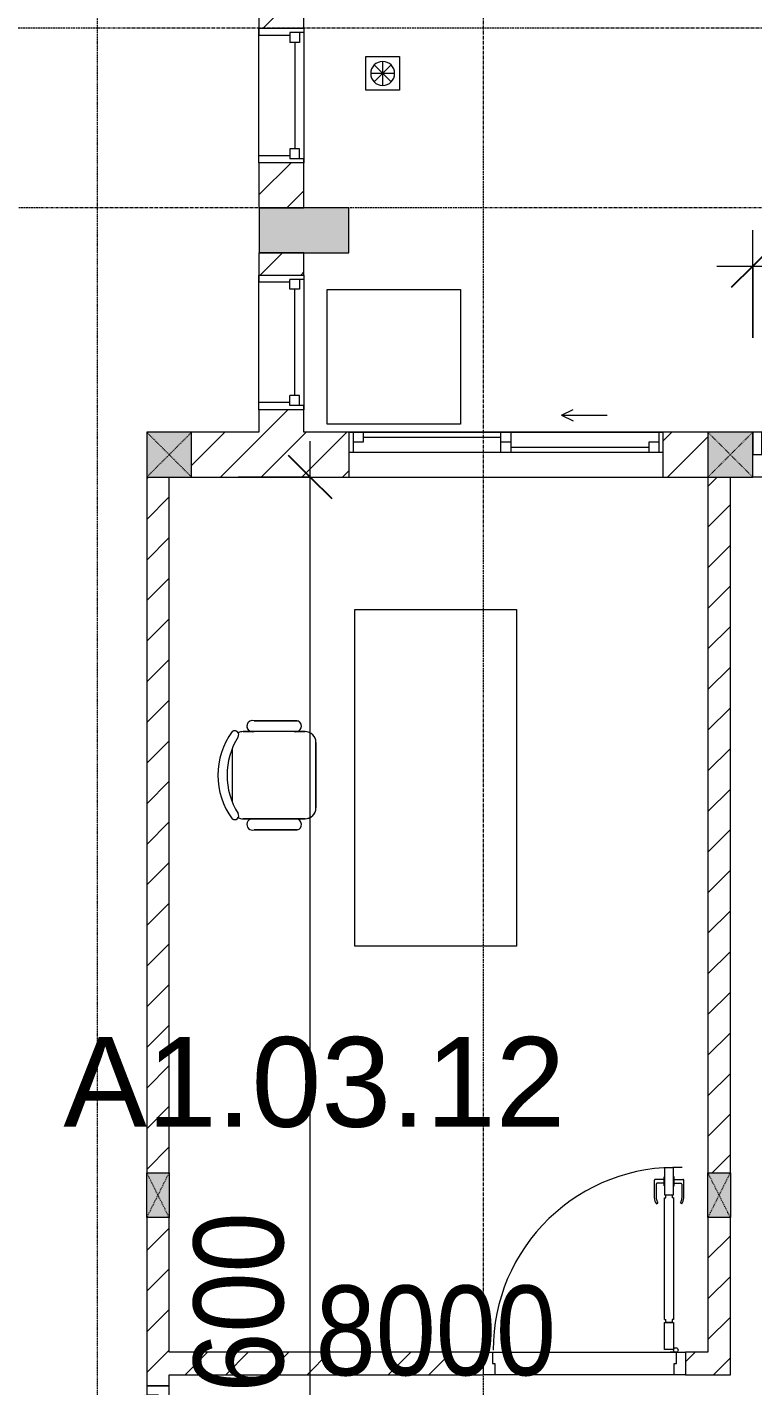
# Model space of a CAD drawing. Header units: millimetres. Extents: x 1591 to 240306, y -15958 to 82755.
# Drawn here: x 57821 to 61054, y 39287 to 45342 of the extents above; entities that cross this region are included whole.
import ezdxf

# ---------------------------------------------------------------- set-up
doc = ezdxf.new("R2010")
doc.units = ezdxf.units.MM
for name, pattern in [('Dash', [6, 3, -3]), ('Dash Dot 3_16_', [7.9375, 4.7625, -1.5875, 0, -1.5875]), ('Grid Line', [22.225, 12.7, -3.175, 3.175, -3.175])]:
    doc.linetypes.add(name, pattern=pattern)
for name, color, linetype, lineweight in [('0-1', 7, 'Continuous', 5), ('A-ANNO-DIMS', 211, 'Continuous', 9), ('A-ANNO-DIMS-160', 211, 'Continuous', 9), ('A-AREA-IDEN', 2, 'Continuous', 9), ('A-DETL-GENF-1', 9, 'Continuous', 9), ('A-DOOR', 31, 'Continuous', 9), ('A-DOOR-1', 254, 'Continuous', 9), ('A-DOOR-2', 9, 'Continuous', 9), ('A-DOOR-FRAM', 31, 'Continuous', 9), ('A-DOOR-HDLN', 31, 'Dash', 9), ('A-FLOR-2', 9, 'Continuous', 9), ('A-FLOR-HRAL', 11, 'Continuous', 9), ('A-GLAZ', 151, 'Continuous', 9), ('A-WALL', 113, 'Continuous', 9), ('A-WALL-1', 253, 'Continuous', 18), ('A-WALL-2', 9, 'Continuous', 9), ('A-WALL-3', 113, 'Continuous', 18), ('A-WALL-PATT-1', 10, 'Continuous', 9), ('A-WALL-PATT-2', 111, 'Continuous', 9), ('G-ANNO-SYMB-1', 111, 'Dash Dot 3_16_', 18), ('G-IMPT-1', 254, 'Continuous', 9), ('G-IMPT-3', 8, 'Continuous', 9), ('I-FURN', 30, 'Continuous', 9), ('I-FURN-1', 254, 'Continuous', 9), ('M-EQPM', 50, 'Continuous', 9), ('S-COLS', 52, 'Continuous', 9), ('S-COLS-1', 52, 'Continuous', 5), ('S-COLS-2', 7, 'Continuous', 18), ('S-COLS-3', 254, 'Continuous', 9), ('S-COLS-4', 253, 'Continuous', 18), ('S-COLS-5', 52, 'Continuous', 18), ('S-COLS-HDLN', 52, 'Dash', 9), ('S-COLS-HDLN-1', 9, 'Dash', 9), ('S-GRID-1', 1, 'Grid Line', 9)]:
    doc.layers.add(name, color=color, linetype=linetype, lineweight=lineweight)
doc.styles.add('Arial_6', font='arial_0.ttf', dxfattribs={"height": 400})
doc.styles.add('UTM Avo', font='UTM Avo.ttf', dxfattribs={"width": 0.9, "height": 400})
doc.dimstyles.new('1_Dim_chi_tiet_2_5', dxfattribs={"dimscale": 304.8, "dimtxt": 399.720379, "dimasz": 0.629921, "dimexe": 0.524934, "dimexo": 0.0625, "dimgap": 0.052493, "dimtad": 1, "dimdec": 0, "dimrnd": 5, "dimzin": 0, "dimdsep": 46, "dimtxsty": 'UTM Avo', "dimblk1": 'OBLIQUE', "dimblk2": 'OBLIQUE', "dimsah": 1, "dimcen": 0.09, "dimdle": 0.524934, "dimazin": 0, "dimtfac": 1, "dimtdec": 4, "dimtix": 1, "dimtmove": 0, "dimatfit": 3, "dimfxl": 1.049869, "dimfxlon": 1, "dimtvp": 1, "dimtolj": 1, "dimtzin": 0, "dimarcsym": 2})
doc.dimstyles.new('1_Dim_chi_tiet_2_5_1', dxfattribs={"dimscale": 304.8, "dimtxt": 399.720379, "dimasz": 0.629921, "dimexe": 0.524934, "dimexo": 0.0625, "dimgap": 0.052493, "dimtad": 1, "dimdec": 0, "dimrnd": 5, "dimzin": 0, "dimdsep": 46, "dimtxsty": 'UTM Avo', "dimblk1": 'OBLIQUE', "dimblk2": 'OBLIQUE', "dimsah": 1, "dimcen": 0.09, "dimdle": 0.524934, "dimazin": 0, "dimtfac": 1, "dimtdec": 4, "dimtix": 1, "dimtmove": 0, "dimatfit": 3, "dimfxl": 1.049869, "dimfxlon": 1, "dimtvp": 1, "dimtolj": 1, "dimtzin": 0, "dimarcsym": 2})
pattern_1 = [(45, (0, 0), (-90.50967, 90.50967), [])]
pattern_2 = [(45, (11001.35, 0), (-90.50967, 90.50967), [])]

# ---------------------------------------------------------------- blocks, each defined once
blk = doc.blocks.new('NCV_TKTC_KET CAU_rvt-1-TKCS_MB TẦNG 3-4')
at = {"layer": 'S-COLS-1'}
blk.add_hatch(color=256, dxfattribs=at).paths.add_polyline_path([(48252.6, 44336.9), (48252.6, 44536.9), (47852.6, 44536.9), (47852.6, 44336.9), (48054.6, 44336.9)])
at = {"layer": 'S-COLS-2'}
for p, q in [((47852.6, 44536.9), (47852.6, 44336.9)), ((48252.6, 44536.9), (47852.6, 44536.9)), ((48252.6, 44336.9), (48252.6, 44536.9)), ((47852.6, 44336.9), (48252.6, 44336.9))]:
    blk.add_line(p, q, dxfattribs=at)
blk = doc.blocks.new('MAY GIAT - MAY GIAT_dwg-348053-TKCS_MB TẦNG 3-4')
at = {"layer": 'G-IMPT-1', "flags": 128}
blk.add_lwpolyline([(5, 596.6), (5, 2.3), (605, 2.3), (605, 596.6)], close=True, dxfattribs=at)
blk = doc.blocks.new('MAY GIAT - MAY GIAT-401071-TKCS_MB TẦNG 3-4')
at = {"layer": 'I-FURN-1'}
for p, q in [((5, -2.3), (605, -2.3)), ((5, -596.6), (5, -2.3)), ((605, -2.3), (605, -596.6)), ((605, -596.6), (5, -596.6))]:
    blk.add_line(p, q, dxfattribs=at)
at = {"extrusion": (0, 0, -1), "zscale": -1, "rotation": 180}
blk.add_blockref('MAY GIAT - MAY GIAT_dwg-348053-TKCS_MB TẦNG 3-4', (0, 0), dxfattribs=at)
blk = doc.blocks.new('DOOR_CW_01 CANH MO-PANEL KINH - DIW_01-900x2200-CỬA GỖ VÂN LAMINATE-553393-TKCS_MB TẦNG 3-4')
at = {"layer": 'A-DETL-GENF-1'}
for p, q in [((-397, 872), (-357, 872)), ((-397, 752), (-397, 872)), ((-357, 872), (-357, 752)), ((-442, 737), (-442, 816.5)), ((-399, 820.5), (-438, 820.5)), ((-434, 799.5), (-434, 737)), ((-399, 803.5), (-430, 803.5)), ((-399, 831.8), (-397, 831.8)), ((-399, 792.2), (-399, 831.8)), ((-397, 792.2), (-399, 792.2)), ((-397, 792.2), (-397, 831.8)), ((-357, 792.2), (-357, 831.8)), ((-355, 831.8), (-357, 831.8)), ((-357, 792.2), (-355, 792.2)), ((-355, 792.2), (-355, 831.8)), ((-355, 820.5), (-316, 820.5)), ((-355, 803.5), (-324, 803.5)), ((-320, 799.5), (-320, 737)), ((-312, 737), (-312, 816.5)), ((-357, 752), (-397, 752)), ((-397, 738), (-391, 738)), ((-397, 738), (-397, 196)), ((-363, 752), (-391, 752)), ((-391, 752), (-391, 738)), ((-363, 738), (-363, 752)), ((-357, 738), (-363, 738)), ((-357, 196), (-357, 738)), ((-433.9, 711.2), (-427.3, 715.8)), ((-320.1, 711.2), (-326.7, 715.8)), ((-397, 196), (-391, 196)), ((-357, 182), (-397, 182)), ((-397, 182), (-397, 62)), ((-391, 196), (-391, 182)), ((-391, 182), (-363, 182)), ((-357, 196), (-363, 196)), ((-363, 182), (-363, 196)), ((-357, 62), (-357, 182)), ((-397, 62), (-357, 62))]:
    blk.add_line(p, q, dxfattribs=at)
blk.add_circle((-407, 60), 10, dxfattribs=at)
for centre, radius, start, end in [((-407, 60), 814, 360, 92), ((-438, 816.5), 4, 90, 180), ((-430, 799.5), 4, 90, 180), ((-324, 799.5), 4, 360, 90), ((-316, 816.5), 4, 0, 90), ((-397, 737), 45, 180, 215), ((-397, 737), 37, 180, 215), ((-357, 737), 37, 325, 0), ((-357, 737), 45, 325, 0)]:
    blk.add_arc(centre, radius, start, end, dxfattribs=at)
at = {"layer": 'A-DOOR-2'}
for p, q in [((-410, 50), (-450, 50)), ((-450, 50), (-450, -50)), ((-410, 0), (-410, 50)), ((-400, 0), (-410, 0)), ((-407, 50), (-382, 50)), ((-400, -50), (-400, 0)), ((410, 0), (400, 0)), ((400, 0), (400, -50)), ((450, 50), (410, 50)), ((410, 50), (410, 0)), ((450, -50), (450, 50)), ((-450, -50), (-400, -50)), ((400, -50), (450, -50))]:
    blk.add_line(p, q, dxfattribs=at)
blk = doc.blocks.new('DOOR_CW_01 CANH MO-PANEL KINH - DIW_01-900x2200-CỬA GỖ VÂN LAMINATE-553375-TKCS_MB TẦNG 3-4')
at = {"layer": 'A-DETL-GENF-1'}
for p, q in [((-397, -182), (-397, -62)), ((-397, -62), (-357, -62)), ((-357, -62), (-357, -182)), ((-357, -182), (-397, -182)), ((-397, -196), (-391, -196)), ((-397, -738), (-397, -196)), ((-391, -196), (-391, -182)), ((-391, -182), (-363, -182)), ((-363, -182), (-363, -196)), ((-357, -196), (-363, -196)), ((-357, -196), (-357, -738)), ((-433.9, -711.2), (-427.3, -715.8)), ((-320.1, -711.2), (-326.7, -715.8)), ((-442, -737), (-442, -816.5)), ((-434, -799.5), (-434, -737)), ((-397, -738), (-391, -738)), ((-357, -752), (-397, -752)), ((-397, -752), (-397, -872)), ((-391, -752), (-391, -738)), ((-363, -752), (-391, -752)), ((-357, -738), (-363, -738)), ((-363, -738), (-363, -752)), ((-357, -872), (-357, -752)), ((-320, -799.5), (-320, -737)), ((-312, -737), (-312, -816.5)), ((-399, -820.5), (-438, -820.5)), ((-399, -803.5), (-430, -803.5)), ((-399, -792.2), (-399, -831.8)), ((-397, -792.2), (-399, -792.2)), ((-399, -831.8), (-397, -831.8)), ((-397, -792.2), (-397, -831.8)), ((-357, -792.2), (-357, -831.8)), ((-357, -792.2), (-355, -792.2)), ((-355, -831.8), (-357, -831.8)), ((-355, -792.2), (-355, -831.8)), ((-355, -803.5), (-324, -803.5)), ((-355, -820.5), (-316, -820.5)), ((-397, -872), (-357, -872))]:
    blk.add_line(p, q, dxfattribs=at)
blk.add_circle((-407, -60), 10, dxfattribs=at)
for centre, radius, start, end in [((-407, -60), 814, 268, 0), ((-397, -737), 45, 145, 180), ((-397, -737), 37, 145, 180), ((-357, -737), 37, 0, 35), ((-357, -737), 45, 360, 35), ((-438, -816.5), 4, 180, 270), ((-430, -799.5), 4, 180, 270), ((-324, -799.5), 4, 270, 0), ((-316, -816.5), 4, 270, 0)]:
    blk.add_arc(centre, radius, start, end, dxfattribs=at)
at = {"layer": 'A-DOOR-2'}
for p, q in [((-450, -50), (-450, 50)), ((-450, 50), (-400, 50)), ((-400, 50), (-400, 0)), ((400, 0), (400, 50)), ((400, 50), (450, 50)), ((450, 50), (450, -50)), ((-410, -50), (-450, -50)), ((-410, 0), (-410, -50)), ((-400, 0), (-410, 0)), ((-407, -50), (-382, -50)), ((410, 0), (400, 0)), ((410, -50), (410, 0)), ((450, -50), (410, -50))]:
    blk.add_line(p, q, dxfattribs=at)
blk = doc.blocks.new('BAN LV A - BAN LV A_dwg_ban hoc2-348006-TKCS_MB TẦNG 3-4')
at = {"layer": 'I-FURN'}
for p, q in [((145.8, 437.4), (-145.8, 437.4)), ((-194.4, 388.8), (-194.4, 113.4)), ((194.4, 113.4), (194.4, 388.8)), ((-243, 354.4), (-243, 162)), ((194.4, 351.4), (194.4, 150.8)), ((243.7, 162), (243.7, 354.4)), ((-120.5, 64.8), (120.5, 64.8))]:
    blk.add_line(p, q, dxfattribs=at)
at = {"layer": 'I-FURN', "flags": 128}
blk.add_lwpolyline([(-737.8, 610.5), (-737.8, 1330.5), (-154.9, 1330.5), (762.2, 1330.5), (762.2, 610.5)], close=True, dxfattribs=at)
at = {"layer": 'I-FURN'}
for centre, radius, start, end in [((-145.8, 388.8), 48.6, 90, 180), ((145.8, 388.8), 48.6, 360, 90), ((-218.7, 347.3), 25.3, 343.7398, 163.7398), ((219.4, 347.3), 25.3, 16.2602, 170.70537), ((-218.7, 154.9), 25.3, 163.7398, 16.2602), ((219.4, 154.9), 25.3, 189.29463, 16.2602), ((-180.2, 75.4), 17.8, 57.97259, 216.69006), ((-145.8, 113.4), 48.6, 180, 207.58444), ((0, 324), 324, 233.1301, 306.8699), ((0, 359.3), 318.2, 237.57575, 302.42425), ((180.2, 75.4), 17.8, 323.30994, 122.02741), ((145.8, 113.4), 48.6, 332.41556, 0)]:
    blk.add_arc(centre, radius, start, end, dxfattribs=at)
blk = doc.blocks.new('BAN LV A - BAN LV A_dwg-348005-TKCS_MB TẦNG 3-4')
at = {"extrusion": (0, 0, -1), "zscale": -1, "rotation": 180}
blk.add_blockref('BAN LV A - BAN LV A_dwg_ban hoc2-348006-TKCS_MB TẦNG 3-4', (-729, 1383.7), dxfattribs=at)
blk = doc.blocks.new('BAN LV A - BAN LV A-401069-TKCS_MB TẦNG 3-4')
at = {"layer": 'I-FURN-1'}
for p, q in [((-8.8, -53.2), (1491.2, -53.2)), ((-8.8, -773.2), (-8.8, -53.2)), ((1491.2, -53.2), (1491.2, -773.2)), ((1491.2, -773.2), (-8.8, -773.2)), ((583.2, -946.3), (874.8, -946.3)), ((534.6, -1029.3), (534.6, -994.9)), ((923.4, -994.9), (923.4, -1032.3)), ((486, -1221.7), (486, -1029.3)), ((972.7, -1029.3), (972.7, -1221.7)), ((534.6, -1270.3), (534.6, -1235.9)), ((923.4, -1232.9), (923.4, -1270.3))]:
    blk.add_line(p, q, dxfattribs=at)
for centre, radius, start, end in [((583.2, -994.9), 48.6, 90, 180), ((874.8, -994.9), 48.6, 0, 90), ((510.3, -1036.4), 25.3, 16.2602, 163.7398), ((948.4, -1036.4), 25.3, 16.2602, 170.70537), ((510.3, -1228.8), 25.3, 163.7398, 343.7398), ((583.2, -1270.3), 48.6, 180, 207.58444), ((874.8, -1270.3), 48.6, 332.41556, 0), ((948.4, -1228.8), 25.3, 189.29463, 16.2602), ((548.9, -1308.3), 17.8, 119.40397, 216.69006), ((729, -1059.7), 324, 233.1301, 306.8699), ((909.2, -1308.3), 17.8, 323.30994, 60.59603)]:
    blk.add_arc(centre, radius, start, end, dxfattribs=at)
at = {"extrusion": (0, 0, -1), "zscale": -1, "rotation": 180}
blk.add_blockref('BAN LV A - BAN LV A_dwg-348005-TKCS_MB TẦNG 3-4', (0, 0), dxfattribs=at)
blk = doc.blocks.new('G1_SOF - BO TRU - 100x200-746114-TKCS_MB TẦNG 3-4')
at = {"layer": 'S-COLS'}
blk.add_hatch(color=256, dxfattribs=at).paths.add_polyline_path([(50, -100), (50, 100), (-50, 100), (-50, -100)])
at = {"layer": 'S-COLS-4'}
for p, q in [((-50, 100), (50, 100)), ((-50, -100), (-50, 100)), ((50, 100), (50, -100)), ((50, -100), (-50, -100))]:
    blk.add_line(p, q, dxfattribs=at)
at = {"layer": 'S-COLS-HDLN-1'}
for p, q in [((50, -100), (-50, 100)), ((-50, -100), (50, 100))]:
    blk.add_line(p, q, dxfattribs=at)
blk = doc.blocks.new('NCV_TKTC_TANG 3 - 4_rvt-2-TKCS_MB TẦNG 3-4')
at = {"layer": 'A-WALL-PATT-1'}
h = blk.add_hatch(dxfattribs=at)
h.set_pattern_fill('FP_1', color=256, style=0, pattern_type=2)
h.set_pattern_definition(pattern_1)
h.paths.add_polyline_path([(47452.6, 38287.8), (47452.6, 38387.4), (47352.6, 38387.4), (47352.6, 38287.8)])
h.paths.add_polyline_path([(47352.6, 39287.4), (47452.6, 39287.4), (47452.6, 40036.9), (47352.6, 40036.9)])
h.paths.add_polyline_path([(47432.1, 40236.9), (47452.6, 40236.9), (47452.6, 43336.9), (47352.6, 43336.9), (47352.6, 40236.9)])
h = blk.add_hatch(dxfattribs=at)
h.set_pattern_fill('FP_1', color=256, style=0, pattern_type=2)
h.set_pattern_definition(pattern_1)
h.paths.add_polyline_path([(49952.6, 39436.9), (49952.6, 40036.9), (49852.6, 40036.9), (49852.6, 39436.9)])
h.paths.add_polyline_path([(49952.6, 40236.9), (49952.6, 43336.9), (49852.6, 43336.9), (49852.6, 40236.9)])
h = blk.add_hatch(dxfattribs=at)
h.set_pattern_fill('FP_1', color=256, style=0, pattern_type=2)
h.set_pattern_definition(pattern_1)
h.paths.add_polyline_path([(49952.6, 39336.9), (49952.6, 39436.9), (49752.6, 39436.9), (49752.6, 39336.9)])
h.paths.add_polyline_path([(48852.6, 39336.9), (48852.6, 39436.9), (47452.6, 39436.9), (47452.6, 39336.9), (48054.6, 39336.9)])
at = {"layer": 'A-FLOR-2'}
for p, q in [((52552.6, 43336.9), (50052.6, 43336.9)), ((48892.6, 39436.9), (49712.6, 39436.9)), ((49702.6, 39336.9), (48902.6, 39336.9))]:
    blk.add_line(p, q, dxfattribs=at)
at = {"layer": 'A-WALL-1'}
for p, q in [((47352.6, 43336.9), (47352.6, 40236.9)), ((47452.6, 40236.9), (47452.6, 43336.9)), ((49852.6, 43336.9), (49852.6, 40236.9)), ((49952.6, 40236.9), (49952.6, 43336.9)), ((47352.6, 40036.9), (47352.6, 39287.4)), ((47452.6, 39436.9), (47452.6, 40036.9)), ((49852.6, 40036.9), (49852.6, 39436.9)), ((49952.6, 39436.9), (49952.6, 40036.9)), ((48852.6, 39436.9), (47452.6, 39436.9)), ((48852.6, 39336.9), (48852.6, 39436.9)), ((49852.6, 39436.9), (49752.6, 39436.9)), ((49752.6, 39436.9), (49752.6, 39336.9)), ((49952.6, 39336.9), (49952.6, 39436.9)), ((47452.6, 39287.4), (47452.6, 39336.9)), ((47452.6, 39336.9), (48852.6, 39336.9)), ((49752.6, 39336.9), (49952.6, 39336.9)), ((47352.6, 39287.4), (47452.6, 39287.4))]:
    blk.add_line(p, q, dxfattribs=at)
at = {"layer": 'A-WALL-2'}
for p, q in [((48892.6, 39436.9), (49712.6, 39436.9)), ((49702.6, 39336.9), (48902.6, 39336.9))]:
    blk.add_line(p, q, dxfattribs=at)
at = {"layer": 'A-DOOR-1'}
for name, p, rotation in [('DOOR_CW_01 CANH MO-PANEL KINH - DIW_01-900x2200-CỬA GỖ VÂN LAMINATE-553375-TKCS_MB TẦNG 3-4', (49302.6, 39386.9), 180), ('DOOR_CW_01 CANH MO-PANEL KINH - DIW_01-900x2200-CỬA GỖ VÂN LAMINATE-553393-TKCS_MB TẦNG 3-4', (47402.6, 38837.4), 89.99999999999991)]:
    blk.add_blockref(name, p, dxfattribs=dict(at, rotation=rotation))
at = {"layer": 'I-FURN-1', "rotation": 270.0000000000001}
for name, p in [('MAY GIAT - MAY GIAT-401071-TKCS_MB TẦNG 3-4', (48752.6, 44177.4)), ('BAN LV A - BAN LV A-401069-TKCS_MB TẦNG 3-4', (49052.6, 42737.4))]:
    blk.add_blockref(name, p, dxfattribs=at)
at = {"layer": 'S-COLS-3'}
for p in [(47402.6, 40136.9), (49902.6, 40136.9)]:
    blk.add_blockref('G1_SOF - BO TRU - 100x200-746114-TKCS_MB TẦNG 3-4', p, dxfattribs=at)
blk = doc.blocks.new('DEG_02-DEG_03 - DEG_02-2500x2400mm-CỬA ĐI 02 CÁNH TRƯỢT-625766-TKCS_MB TẦNG 3-4')
at = {"layer": 'A-DOOR'}
for p, q in [((-1110, 100), (-1210, 100)), ((-1210, 100), (-1210, 60)), ((-1110, 60), (-1110, 100)), ((-1110, 100), (-50, 100)), ((50, 100), (-50, 100)), ((-50, 100), (-50, 60)), ((50, 60), (50, 100)), ((-1210, 60), (-1110, 60)), ((-50, 60), (-1110, 60)), ((50, 60), (-50, 60)), ((-50, 60), (-50, 20)), ((-50, 60), (50, 60)), ((-50, 20), (50, 20)), ((50, 20), (50, 60)), ((50, 60), (1110, 60)), ((1110, 20), (50, 20)), ((1210, 60), (1110, 60)), ((1110, 60), (1110, 20)), ((1110, 20), (1210, 20)), ((1210, 20), (1210, 60))]:
    blk.add_line(p, q, dxfattribs=at)
at = {"layer": 'A-DOOR-FRAM'}
for p, q in [((-1210, 100), (-1250, 100)), ((-1250, 100), (-1250, 0)), ((-1210, 0), (-1210, 100)), ((1250, 100), (1210, 100)), ((1210, 100), (1210, 0)), ((1250, 0), (1250, 100)), ((-1250, 0), (-1210, 0)), ((1210, 0), (1250, 0))]:
    blk.add_line(p, q, dxfattribs=at)
at = {"layer": 'A-DOOR-HDLN'}
for p, q in [((-500.4, 151.1), (-320.4, 151.1)), ((-320.4, 151.1), (-355, 171.1)), ((-320.4, 151.1), (-355, 131.1)), ((320.4, 151.1), (355, 171.1)), ((320.4, 151.1), (355, 131.1)), ((500.4, 151.1), (320.4, 151.1))]:
    blk.add_line(p, q, dxfattribs=at)
blk = doc.blocks.new('1_FAMILY RVT - W01-WxH 1400x1400xmm-389822-TKCS_MB TẦNG 3-4')
at = {"layer": 'A-GLAZ'}
for p, q in [((248.4, 172.39), (299.2, 197.79)), ((248.4, 172.39), (299.2, 146.99)), ((248.4, 172.39), (451.6, 172.39)), ((-700, 96.19), (-700, -103.81)), ((700, 96.19), (-700, 96.19)), ((-700, 96.19), (-636.5, 96.19)), ((-680.95, 96.19), (-680.95, 7.29)), ((-636.5, 96.19), (-22.225, 96.19)), ((-636.5, 96.19), (-636.5, 51.74)), ((-636.5, 73.965), (-22.225, 73.965)), ((-22.225, 7.29), (-22.225, 96.19)), ((-22.225, 96.19), (22.225, 96.19)), ((22.225, 96.19), (680.95, 96.19)), ((22.225, 96.19), (22.225, 7.29)), ((680.95, 96.19), (700, 96.19)), ((680.95, 96.19), (680.95, 7.29)), ((700, -103.81), (700, 96.19)), ((-700, 7.29), (-680.95, 7.29)), ((-636.5, 51.74), (-680.95, 51.74)), ((-680.95, 7.29), (-22.225, 7.29)), ((22.225, 51.74), (-22.225, 51.74)), ((-22.225, 7.29), (22.225, 7.29)), ((22.225, 29.515), (636.5, 29.515)), ((22.225, 7.29), (636.5, 7.29)), ((636.5, 51.74), (636.5, 7.29)), ((680.95, 51.74), (636.5, 51.74)), ((636.5, 7.29), (700, 7.29)), ((-700, -103.81), (700, -103.81))]:
    blk.add_line(p, q, dxfattribs=at)
blk = doc.blocks.new('Railing - 50 x 10mm-1251311-TKCS_MB TẦNG 3-4')
at = {"layer": 'A-FLOR-HRAL'}
for p, q in [((25, 5), (-25, 5)), ((-25, 5), (-25, -5)), ((25, -5), (25, 5)), ((-25, -5), (25, -5))]:
    blk.add_line(p, q, dxfattribs=at)
blk = doc.blocks.new('Railing - Railing-1560038-TKCS_MB TẦNG 3-4')
at = {"layer": 'A-FLOR-HRAL'}
for p, q in [((52877.6, 45682), (48857.6, 45682)), ((52847.6, 45652), (52827.6, 45632)), ((52877.6, 45682), (52857.6, 45662)), ((52877.6, 45662), (52877.6, 45682)), ((52877.6, 44542.4), (52877.6, 45652)), ((48857.6, 45632), (52827.6, 45632)), ((52827.6, 45632), (52827.6, 44542.4))]:
    blk.add_line(p, q, dxfattribs=at)
for p, rotation in [((48852.6, 45657), 270), ((52852.6, 45657), 180), ((52852.6, 44537.4), 180)]:
    blk.add_blockref('Railing - 50 x 10mm-1251311-TKCS_MB TẦNG 3-4', p, dxfattribs=dict(rotation=rotation))
blk = doc.blocks.new('M_Fixed - 600 x 1400mm-2135864-TKCS_MB TẦNG 3-4')
at = {"layer": 'A-GLAZ'}
for p, q in [((-300, 113), (-281, 113)), ((-281, 113), (-281, 50)), ((-281, 94), (-237, 94)), ((-237, 94), (-237, 50)), ((-237, 72), (237, 72)), ((237, 94), (237, 50)), ((281, 94), (237, 94)), ((281, 113), (281, 50)), ((298.9, 113), (281, 113)), ((-281, 50), (-237, 50)), ((-268, 50), (-268, -87)), ((237, 50), (281, 50)), ((268, 50), (268, -87)), ((-300, -87), (-268, -87)), ((300, -87), (268, -87))]:
    blk.add_line(p, q, dxfattribs=at)
blk = doc.blocks.new('M_Fixed - 600 x 1400mm-2135871-TKCS_MB TẦNG 3-4')
at = {"layer": 'A-GLAZ'}
for p, q in [((-300, 87), (-268, 87)), ((-268, -50), (-268, 87)), ((268, -50), (268, 87)), ((300, 87), (268, 87)), ((-281, -113), (-281, -50)), ((-281, -50), (-237, -50)), ((-237, -94), (-237, -50)), ((237, -50), (281, -50)), ((237, -94), (237, -50)), ((281, -113), (281, -50)), ((-300, -113), (-281, -113)), ((-281, -94), (-237, -94)), ((-237, -72), (237, -72)), ((281, -94), (237, -94)), ((298.9, -113), (281, -113))]:
    blk.add_line(p, q, dxfattribs=at)
blk = doc.blocks.new('G1_SOF - BO TRU - 200x200-3054293-TKCS_MB TẦNG 3-4')
at = {"layer": 'S-COLS'}
blk.add_hatch(color=256, dxfattribs=at).paths.add_polyline_path([(100, -100), (100, 100), (-100, 100), (-100, -100)])
at = {"layer": 'S-COLS-5'}
for p, q in [((100, 100), (-100, 100)), ((-100, 100), (-100, -100)), ((100, -100), (100, 100)), ((-100, -100), (100, -100))]:
    blk.add_line(p, q, dxfattribs=at)
at = {"layer": 'S-COLS-HDLN'}
for p, q in [((100, 100), (-100, -100)), ((-100, 100), (100, -100))]:
    blk.add_line(p, q, dxfattribs=at)
blk = doc.blocks.new('TKTC_XREF_251221_MB TANG 2-7 - TKTC_XREF_260130_MB TANG 2-5_dwg_FD-4746794-TKCS_MB TẦNG 3-4')
at = {"layer": 'G-IMPT-3', "flags": 128}
blk.add_lwpolyline([(-75, -75), (75, -75), (75, 75), (-75, 75)], close=True, dxfattribs=at)
at = {"layer": 'G-IMPT-3'}
blk.add_circle((0, 0), 53.3, dxfattribs=at)
at = {"layer": 'M-EQPM'}
for p, q in [((53.3, 0), (-53.3, 0)), ((-37.7, 37.7), (37.7, -37.7)), ((37.7, 37.7), (-37.7, -37.7)), ((0, 53.3), (0, -53.3))]:
    blk.add_line(p, q, dxfattribs=at)
blk = doc.blocks.new('TKTC_XREF_251221_MB TANG 2-7 - TKTC_XREF_251221_MB TANG 2-7-2039446-TKCS_MB TẦNG 3-4')
at = {"extrusion": (0, 0, -1), "zscale": -1, "rotation": 180}
blk.add_blockref('TKTC_XREF_251221_MB TANG 2-7 - TKTC_XREF_260130_MB TANG 2-5_dwg_FD-4746794-TKCS_MB TẦNG 3-4', (-14751, 27898.8), dxfattribs=at)
blk = doc.blocks.new('DIMBLOCK107-TKCS_MB TẦNG 3-4')
at = {"layer": 'A-ANNO-DIMS-160'}
for p, q in [((61053.9, 43957.4), (61053.9, 44437.4)), ((63553.9, 43957.4), (63553.9, 44437.4)), ((60893.9, 44277.4), (63713.9, 44277.4)), ((61053.9, 44277.4), (61053.9, 43957.4)), ((63553.9, 44277.4), (63553.9, 43957.4))]:
    blk.add_line(p, q, dxfattribs=at)
at = {"layer": 'A-ANNO-DIMS-160', "lineweight": 25}
for p, q in [((61053.9, 44277.4), (61149.9, 44373.4)), ((63553.9, 44277.4), (63649.9, 44373.4)), ((61053.9, 44277.4), (60957.9, 44181.4)), ((63553.9, 44277.4), (63457.9, 44181.4))]:
    blk.add_line(p, q, dxfattribs=at)
at = {"layer": 'A-ANNO-DIMS-160', "color": 0, "insert": (61756.1, 44797), "char_height": 400, "width": 1314.636, "attachment_point": 1, "line_spacing_factor": 1.110334, "style": 'UTM Avo'}
blk.add_mtext('2500', dxfattribs=at)
blk = doc.blocks.new('_Oblique')
at = {"color": 0, "linetype": 'ByBlock', "lineweight": -2}
blk.add_line((-0.5, -0.5), (0.5, 0.5), dxfattribs=at)
blk = doc.blocks.new('DIMBLOCK220-TKCS_MB TẦNG 3-4')
at = {"layer": 'A-ANNO-DIMS-160'}
for p, q in [((61053.9, 43957.4), (61053.9, 44437.4)), ((63553.9, 43957.4), (63553.9, 44437.4)), ((60893.9, 44277.4), (63713.9, 44277.4)), ((61053.9, 44277.4), (61053.9, 43957.4)), ((63553.9, 44277.4), (63553.9, 43957.4))]:
    blk.add_line(p, q, dxfattribs=at)
at = {"layer": 'A-ANNO-DIMS-160', "lineweight": 25}
for p, q in [((61053.9, 44277.4), (61149.9, 44373.4)), ((63553.9, 44277.4), (63649.9, 44373.4)), ((61053.9, 44277.4), (60957.9, 44181.4)), ((63553.9, 44277.4), (63457.9, 44181.4))]:
    blk.add_line(p, q, dxfattribs=at)
at = {"layer": 'A-ANNO-DIMS-160', "color": 0, "insert": (61756.1, 44797), "char_height": 400, "width": 1314.636, "attachment_point": 1, "line_spacing_factor": 1.110334, "style": 'UTM Avo'}
blk.add_mtext('2500', dxfattribs=at)
blk = doc.blocks.new('DIMBLOCK335-TKCS_MB TẦNG 3-4')
at = {"layer": 'A-ANNO-DIMS-160'}
for p, q in [((55653.9, 39534.8), (55653.9, 39054.8)), ((55653.9, 39214.8), (55653.9, 39534.8)), ((63653.9, 39534.8), (63653.9, 39054.8)), ((63653.9, 39214.8), (63653.9, 39534.8)), ((63813.9, 39214.8), (55493.9, 39214.8))]:
    blk.add_line(p, q, dxfattribs=at)
at = {"layer": 'A-ANNO-DIMS-160', "lineweight": 25}
for p, q in [((55653.9, 39214.8), (55749.9, 39310.8)), ((63653.9, 39214.8), (63749.9, 39310.8)), ((55653.9, 39214.8), (55557.9, 39118.8)), ((63653.9, 39214.8), (63557.9, 39118.8))]:
    blk.add_line(p, q, dxfattribs=at)
at = {"layer": 'A-ANNO-DIMS-160', "color": 0, "insert": (59106.1, 39734.4), "char_height": 400, "width": 1314.636, "attachment_point": 1, "line_spacing_factor": 1.110334, "style": 'UTM Avo'}
blk.add_mtext('8000', dxfattribs=at)
blk = doc.blocks.new('DIMBLOCK386-TKCS_MB TẦNG 3-4')
at = {"layer": 'A-ANNO-DIMS-160'}
for p, q in [((59081.8, 35577.4), (59081.8, 43496.9)), ((58761.8, 43336.9), (59241.8, 43336.9)), ((59081.8, 43336.9), (58761.8, 43336.9)), ((58761.8, 35737.4), (59241.8, 35737.4)), ((59081.8, 35737.4), (58761.8, 35737.4))]:
    blk.add_line(p, q, dxfattribs=at)
at = {"layer": 'A-ANNO-DIMS-160', "lineweight": 25}
for p, q in [((59081.8, 43336.9), (58985.8, 43432.9)), ((59081.8, 43336.9), (59177.8, 43240.9)), ((59081.8, 35737.4), (58985.8, 35833.4)), ((59081.8, 35737.4), (59177.8, 35641.4))]:
    blk.add_line(p, q, dxfattribs=at)
at = {"layer": 'A-ANNO-DIMS-160', "color": 0, "insert": (58562.2, 38989.4), "char_height": 400, "width": 1314.636, "attachment_point": 1, "rotation": 90, "line_spacing_factor": 1.110334, "style": 'UTM Avo'}
blk.add_mtext('7600', dxfattribs=at)

msp = doc.modelspace()

# ---------------------------------------------------------------- hatches: boundary and pattern name
at = {"layer": 'A-WALL-PATT-2'}
h = msp.add_hatch(dxfattribs=at)
h.set_pattern_fill('FP_1', color=256, style=0, pattern_type=2)
h.set_pattern_definition(pattern_2)
h.paths.add_polyline_path([(59053.9, 44536.9), (59053.9, 44736.9), (58853.9, 44736.9), (58853.9, 44536.9)])
h.paths.add_polyline_path([(58853.9, 45336.9), (59053.9, 45336.9), (59053.9, 45537), (58853.9, 45537)])
h = msp.add_hatch(dxfattribs=at)
h.set_pattern_fill('FP_1', color=256, style=0, pattern_type=2)
h.set_pattern_definition(pattern_2)
h.paths.add_polyline_path([(59053.9, 43536.9), (59053.9, 43636.9), (58853.9, 43636.9), (58853.9, 43536.9)])
h.paths.add_polyline_path([(59053.9, 44236.9), (59053.9, 44336.9), (58853.9, 44336.9), (58853.9, 44236.9)])
h = msp.add_hatch(dxfattribs=at)
h.set_pattern_fill('FP_1', color=256, style=0, pattern_type=2)
h.set_pattern_definition(pattern_2)
h.paths.add_polyline_path([(63653.9, 43336.9), (63653.9, 43536.9), (63553.9, 43536.9), (63553.9, 43336.9)])
h.paths.add_polyline_path([(61053.8, 43336.9), (61053.9, 43336.9), (61053.8, 43337)])
h.paths.add_polyline_path([(60653.9, 43336.9), (60853.8, 43336.9), (60853.8, 43536.9), (60653.9, 43536.9)])
h.paths.add_polyline_path([(58553.9, 43336.9), (59253.9, 43336.9), (59253.9, 43536.9), (58553.9, 43536.9), (58553.9, 43416.9)])

# ---------------------------------------------------------------- linework, layer by layer
at = {"layer": 'A-WALL'}
for p, q in [((58853.9, 44736.9), (58853.9, 45336.9)), ((59053.9, 45336.9), (59053.9, 44736.9)), ((58853.9, 43636.9), (58853.9, 44236.9)), ((59053.9, 44236.9), (59053.9, 43636.9))]:
    msp.add_line(p, q, dxfattribs=at)
at = {"layer": 'A-WALL-3'}
for p, q in [((58853.9, 45537), (58853.9, 45336.9)), ((59053.9, 45336.9), (59053.9, 45537)), ((58853.9, 45336.9), (59053.9, 45336.9)), ((59053.9, 44736.9), (58853.9, 44736.9)), ((58853.9, 44736.9), (58853.9, 44536.9)), ((59053.9, 44536.9), (59053.9, 44736.9)), ((58853.9, 44536.9), (59053.9, 44536.9)), ((59053.9, 44336.9), (58853.9, 44336.9)), ((58853.9, 44336.9), (58853.9, 44236.9)), ((59053.9, 44236.9), (59053.9, 44336.9)), ((58853.9, 44236.9), (59053.9, 44236.9)), ((59053.9, 43636.9), (58853.9, 43636.9)), ((58853.9, 43636.9), (58853.9, 43536.9)), ((59053.9, 43536.9), (59053.9, 43636.9)), ((58853.9, 43536.9), (58553.9, 43536.9)), ((59253.9, 43536.9), (59053.9, 43536.9)), ((60853.8, 43536.9), (60653.9, 43536.9)), ((61053.9, 43336.9), (61053.9, 43536.9)), ((58553.9, 43336.9), (59253.9, 43336.9)), ((60653.9, 43336.9), (60853.8, 43336.9))]:
    msp.add_line(p, q, dxfattribs=at)
at = {"layer": 'G-ANNO-SYMB-1'}
msp.add_line((58132.7, 82373.8), (58132.7, 13320.5), dxfattribs=at)
at = {"layer": 'S-GRID-1'}
for p, q in [((59853.9, 19175.3), (59853.9, 76690.4)), ((139245.7, 45336.9), (45492.6, 45336.9)), ((137213.7, 44536.9), (47524.6, 44536.9))]:
    msp.add_line(p, q, dxfattribs=at)

# ---------------------------------------------------------------- block references
at = {"layer": '0-1'}
for name in ['NCV_TKTC_KET CAU_rvt-1-TKCS_MB TẦNG 3-4', 'NCV_TKTC_TANG 3 - 4_rvt-2-TKCS_MB TẦNG 3-4']:
    msp.add_blockref(name, (11001.4, 0), dxfattribs=at)
at = {"layer": 'A-DOOR'}
msp.add_blockref('DEG_02-DEG_03 - DEG_02-2500x2400mm-CỬA ĐI 02 CÁNH TRƯỢT-625766-TKCS_MB TẦNG 3-4', (62303.9, 43436.9), dxfattribs=at)
at = {"layer": 'A-FLOR-HRAL'}
msp.add_blockref('Railing - Railing-1560038-TKCS_MB TẦNG 3-4', (11001.4, 0), dxfattribs=at)
at = {"layer": 'A-GLAZ'}
for name, p, rotation in [('M_Fixed - 600 x 1400mm-2135864-TKCS_MB TẦNG 3-4', (58940.9, 45036.9), 270), ('M_Fixed - 600 x 1400mm-2135871-TKCS_MB TẦNG 3-4', (58940.9, 43936.9), 90)]:
    msp.add_blockref(name, p, dxfattribs=dict(at, rotation=rotation))
msp.add_blockref('1_FAMILY RVT - W01-WxH 1400x1400xmm-389822-TKCS_MB TẦNG 3-4', (59953.9, 43440.7), dxfattribs=at)
at = {"layer": 'M-EQPM'}
msp.add_blockref('TKTC_XREF_251221_MB TANG 2-7 - TKTC_XREF_251221_MB TANG 2-7-2039446-TKCS_MB TẦNG 3-4', (44653.9, 17236.9), dxfattribs=at)
at = {"layer": 'S-COLS'}
for p in [(58453.9, 43436.9), (60953.8, 43436.9)]:
    msp.add_blockref('G1_SOF - BO TRU - 200x200-3054293-TKCS_MB TẦNG 3-4', p, dxfattribs=at)

# ---------------------------------------------------------------- texts
at = {"layer": 'A-AREA-IDEN', "insert": (59100.5, 40435.9), "char_height": 400, "width": 2233.6, "attachment_point": 8, "line_spacing_factor": 0.936439, "style": 'Arial_6'}
msp.add_mtext('\\pt8,16,24,32,40,48,56,64,72,80,88,96,104,112,120,128,136,144,152,160,168,176,184,192,200,208,216,224,232,240,248,256;A1.03.12', dxfattribs=at)

# ---------------------------------------------------------------- dimensions: what is measured, and where the dimension line sits
at = {"layer": 'A-ANNO-DIMS'}
for base, p1, p2, dimstyle, override, picture, middle in [((63553.9, 44277.4), (61053.9, 43957.4), (63553.9, 43957.4), '1_Dim_chi_tiet_2_5', {"dimpost": '<>', "dimfxl": 2500}, 'DIMBLOCK107-TKCS_MB TẦNG 3-4', (62303.9, 44500.4)), ((63553.9, 44277.4), (61053.9, 43957.4), (63553.9, 43957.4), '1_Dim_chi_tiet_2_5', {"dimpost": '<>', "dimfxl": 2500}, 'DIMBLOCK220-TKCS_MB TẦNG 3-4', (62303.9, 44500.4)), ((55653.9, 39214.8), (63653.9, 39534.8), (55653.9, 39534.8), '1_Dim_chi_tiet_2_5_1', {"dimpost": '<>', "dimfxl": 8000}, 'DIMBLOCK335-TKCS_MB TẦNG 3-4', (59653.9, 39437.8))]:
    dim = msp.add_linear_dim(base=base, p1=p1, p2=p2, dimstyle=dimstyle, override=override, dxfattribs=at)
    dim.commit()
    dim.dimension.update_dxf_attribs({"geometry": picture, "text_midpoint": middle})
dim = msp.add_linear_dim(base=(59081.8311, 43336.936), p1=(58761.8311, 35737.3629), p2=(58761.8311, 43336.936), angle=90, dimstyle='1_Dim_chi_tiet_2_5_1', override={"dimpost": '<>', "dimfxl": 7599.573178}, dxfattribs=at)
dim.commit()
dim.dimension.update_dxf_attribs({"geometry": 'DIMBLOCK386-TKCS_MB TẦNG 3-4', "text_midpoint": (58858.839, 39537.1494)})

doc.saveas('drawing.dxf')
